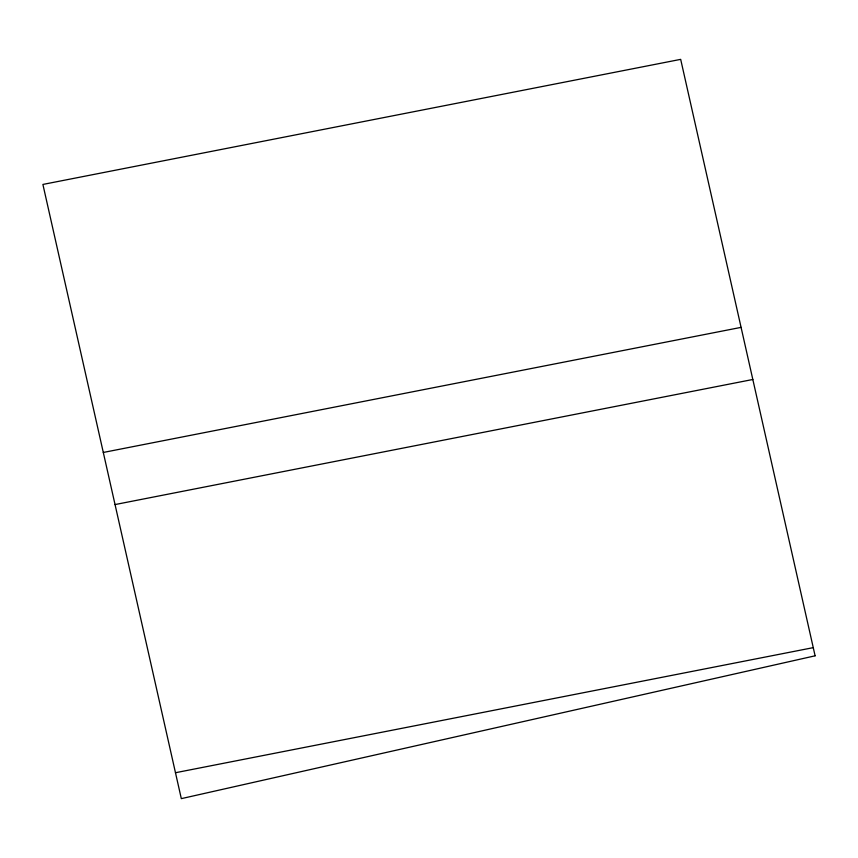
<?xml version="1.0" encoding="UTF-8"?>
<svg xmlns="http://www.w3.org/2000/svg" width="858" height="858" viewBox="0 0 858 858"><rect width="100%" height="100%" fill="white"/><g stroke="black" fill="none" stroke-linecap="round" stroke-linejoin="round"><path stroke-width="1.29" d="M103.303 452.456L741.087 327.37M115.047 504.568L752.831 379.483M175.472 772.726L813.255 647.64M815.1 655.812L181.317 798.637L42.9 184.438L680.684 59.363L815.1 655.812"/></g></svg>
